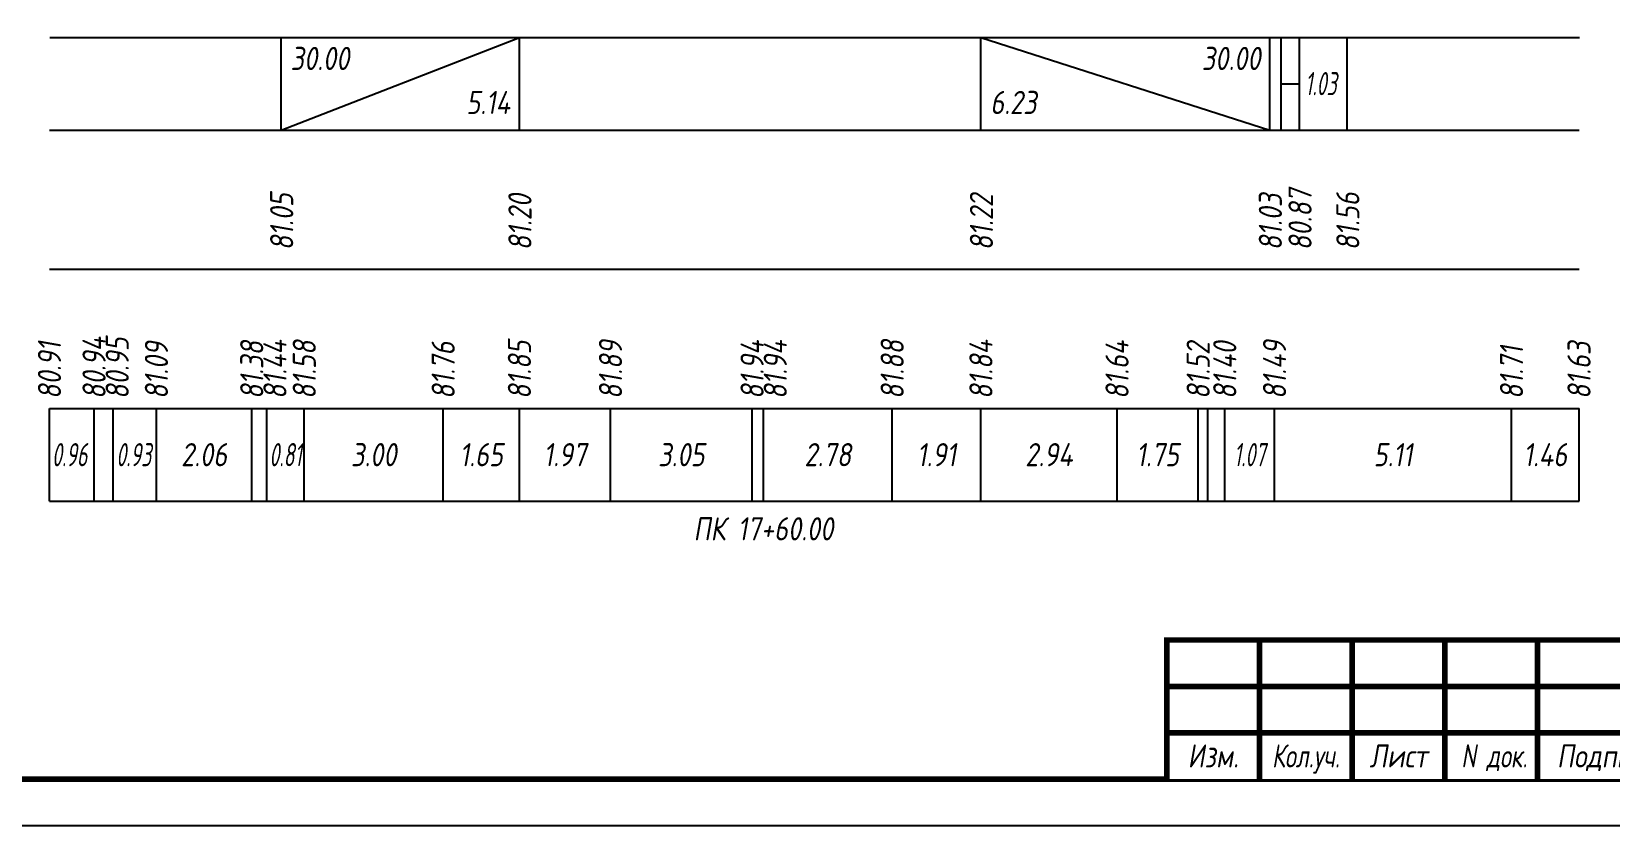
# Model space of a CAD drawing. Extents: x -717 to 1451, y -133302 to 233.
# Drawn here: x 77.5 to 247.8, y -27387.4 to -27301.8 of the extents above; entities that cross this region are included whole.
import ezdxf
from ezdxf.enums import TextEntityAlignment as Align

# ---------------------------------------------------------------- set-up
doc = ezdxf.new("R2010")
doc.units = 0
for name, color, linetype in [('Зарамочное оформление', 7, 'Continuous'), ('Код_510', 7, 'Continuous'), ('Код_516', 1, 'Continuous'), ('Подписи поперечников', 7, 'Continuous'), ('Таблица', 7, 'Continuous')]:
    doc.layers.add(name, color=color, linetype=linetype)
doc.styles.add('М', font='romand.shx', dxfattribs={"width": 0.8, "oblique": 10, "height": 2.5})

# ---------------------------------------------------------------- blocks, each defined once
blk = doc.blocks.new('Штамп')
at = {"linetype": 'Continuous'}
blk.add_wipeout([(199.95, -411.25), (384.95, -411.25), (384.95, -426.25), (199.95, -426.25)], dxfattribs=at).dxf.layer = 'Зарамочное оформление'
at = {"layer": 'Зарамочное оформление', "linetype": 'Continuous', "lineweight": -3, "const_width": 0.6, "flags": 128}
for points in [[(199.95, -426.25), (199.95, -411.25), (384.95, -411.25)], [(209.95, -411.25), (209.95, -426.25)], [(219.95, -411.25), (219.95, -426.25)], [(229.95, -411.25), (229.95, -426.25)], [(239.95, -411.25), (239.95, -426.25)], [(199.95, -416.25), (264.95, -416.25)], [(199.95, -421.25), (264.95, -421.25)]]:
    blk.add_lwpolyline(points, dxfattribs=at)
at = {"layer": 'Зарамочное оформление', "linetype": 'Continuous', "style": 'М', "oblique": 10}
for s, width, p in [('Изм.', 0.8, (204.95, -423.75)), ('Кол.уч.', 0.7, (214.95, -423.75)), ('Лист', 0.8, (224.95, -423.75)), ('N док.', 0.7, (235.28, -423.75)), ('Подпись', 0.8, (247.45, -423.75))]:
    blk.add_text(s, height=2.5, dxfattribs=dict(at, width=width)).set_placement(p, align=Align.MIDDLE_CENTER)
blk = doc.blocks.new('шифр')
blk.add_blockref('Штамп', (0, -27016))

msp = doc.modelspace()

# ---------------------------------------------------------------- linework, layer by layer
at = {"flags": 128}
msp.add_lwpolyline([(-30.054, -27387.421), (389.946, -27387.421), (389.946, -27090.421), (-30.054, -27090.421)], close=True, dxfattribs=at)
at = {"const_width": 0.6, "flags": 128}
msp.add_lwpolyline([(-10.054, -27382.421), (384.946, -27382.421), (384.946, -27095.421), (-10.054, -27095.421)], close=True, dxfattribs=at)
at = {"layer": 'Код_510'}
for p, q in [((79.4, -27352.421), (79.4, -27342.421)), ((84.209, -27352.421), (84.209, -27342.421)), ((86.289, -27352.421), (86.289, -27342.421)), ((90.938, -27352.421), (90.938, -27342.421)), ((101.227, -27352.421), (101.227, -27342.421)), ((102.843, -27352.421), (102.843, -27342.421)), ((106.891, -27352.421), (106.891, -27342.421)), ((121.877, -27352.421), (121.877, -27342.421)), ((130.105, -27352.421), (130.105, -27342.421)), ((139.933, -27352.421), (139.933, -27342.421)), ((155.207, -27352.421), (155.207, -27342.421)), ((156.427, -27352.421), (156.427, -27342.421)), ((170.322, -27352.421), (170.322, -27342.421)), ((179.895, -27352.421), (179.895, -27342.421)), ((194.582, -27352.421), (194.582, -27342.421)), ((203.333, -27352.421), (203.333, -27342.421)), ((204.367, -27352.421), (204.367, -27342.421)), ((206.206, -27352.421), (206.206, -27342.421)), ((211.575, -27352.421), (211.575, -27342.421)), ((237.141, -27352.421), (237.141, -27342.421)), ((244.425, -27352.421), (244.425, -27342.421))]:
    msp.add_line(p, q, dxfattribs=at)
at = {"layer": 'Код_516'}
for p, q in [((104.4, -27312.421), (104.4, -27302.421)), ((104.4, -27312.421), (130.105, -27302.421)), ((130.105, -27312.421), (130.105, -27302.421)), ((179.895, -27312.421), (179.895, -27302.421)), ((179.895, -27302.421), (211.068, -27312.421)), ((211.068, -27312.421), (211.068, -27302.421)), ((212.273, -27312.421), (212.273, -27302.421)), ((214.273, -27312.421), (214.273, -27302.421)), ((219.425, -27312.421), (219.425, -27302.421)), ((212.273, -27307.421), (214.273, -27307.421))]:
    msp.add_line(p, q, dxfattribs=at)
at = {"layer": 'Таблица'}
for p, q in [((79.455, -27302.421), (244.479, -27302.421)), ((79.4, -27312.421), (244.425, -27312.421)), ((79.4, -27327.421), (244.425, -27327.421)), ((79.4, -27342.421), (244.425, -27342.421)), ((79.4, -27352.421), (244.425, -27352.421))]:
    msp.add_line(p, q, dxfattribs=at)

# ---------------------------------------------------------------- texts
at = {"layer": 'Код_510', "style": 'М', "oblique": 10, "width": 0.8}
for s, p in [('80.94', (84.209, -27341.421)), ('80.95', (86.709, -27341.421)), ('80.91', (79.4, -27341.421)), ('81.09', (90.938, -27341.421)), ('81.38', (101.227, -27341.421)), ('81.44', (103.727, -27341.421)), ('81.58', (106.891, -27341.421)), ('81.76', (121.877, -27341.421)), ('81.85', (130.105, -27341.421)), ('81.89', (139.933, -27341.421)), ('81.94', (155.207, -27341.421)), ('81.94', (157.707, -27341.421)), ('81.88', (170.322, -27341.421)), ('81.84', (179.895, -27341.421)), ('81.64', (194.582, -27341.421)), ('81.52', (203.333, -27341.421)), ('81.40', (206.206, -27341.421)), ('81.49', (211.575, -27341.421)), ('81.71', (237.141, -27341.421)), ('81.63', (244.425, -27341.421))]:
    msp.add_text(s, height=2.5, rotation=90, dxfattribs=at).set_placement(p, align=Align.MIDDLE_LEFT)
at = {"layer": 'Код_510', "style": 'М', "oblique": 10}
for s, width, p in [('0.96', 0.6, (81.575, -27347.421)), ('0.93', 0.6, (88.491, -27347.421)), ('2.06', 0.8, (96.083, -27347.421)), ('0.81', 0.6, (104.867, -27347.421)), ('3.00', 0.8, (114.384, -27347.421)), ('1.65', 0.8, (125.991, -27347.421)), ('1.97', 0.8, (135.019, -27347.421)), ('3.05', 0.8, (147.57, -27347.421)), ('2.78', 0.8, (163.375, -27347.421)), ('1.91', 0.8, (175.109, -27347.421)), ('2.94', 0.8, (187.239, -27347.421)), ('1.75', 0.8, (198.958, -27347.421)), ('1.07', 0.6, (208.89, -27347.421)), ('5.11', 0.8, (224.358, -27347.421)), ('1.46', 0.8, (240.783, -27347.421))]:
    msp.add_text(s, height=2.5, dxfattribs=dict(at, width=width)).set_placement(p, align=Align.MIDDLE_CENTER)
at = {"layer": 'Код_516', "style": 'М', "oblique": 10, "width": 0.8}
msp.add_text('30.00', height=2.5, dxfattribs=at).set_placement((105.4, -27303.421), align=Align.TOP_LEFT)
msp.add_text('30.00', height=2.5, dxfattribs=at).set_placement((210.068, -27303.421), align=Align.TOP_RIGHT)
at = {"layer": 'Код_516', "style": 'М', "oblique": 10, "width": 0.6}
msp.add_text('1.03', height=2.5, dxfattribs=at).set_placement((216.574, -27307.387), align=Align.MIDDLE_CENTER)
at = {"layer": 'Код_516', "style": 'М', "oblique": 10, "width": 0.8}
msp.add_text('5.14', height=2.5, dxfattribs=at).set_placement((129.105, -27311.421), align=Align.BOTTOM_RIGHT)
msp.add_text('6.23', height=2.5, dxfattribs=at).set_placement((180.895, -27311.421), align=Align.BOTTOM_LEFT)
for s, p in [('81.05', (104.455, -27325.371)), ('81.20', (130.159, -27325.371)), ('81.22', (179.95, -27325.371)), ('81.03', (211.122, -27325.371)), ('80.87', (214.328, -27325.371)), ('81.56', (219.479, -27325.371))]:
    msp.add_text(s, height=2.5, rotation=90, dxfattribs=at).set_placement(p, align=Align.MIDDLE_LEFT)
at = {"layer": 'Подписи поперечников', "style": 'М', "oblique": 10, "width": 0.8}
msp.add_text('ПК 17+60.00', height=2.5, dxfattribs=at).set_placement((156.427, -27357.421), align=Align.BOTTOM_CENTER)

# ---------------------------------------------------------------- next in the draw order: block references
msp.add_blockref('шифр', (0, 59.829))

doc.saveas('drawing.dxf')
